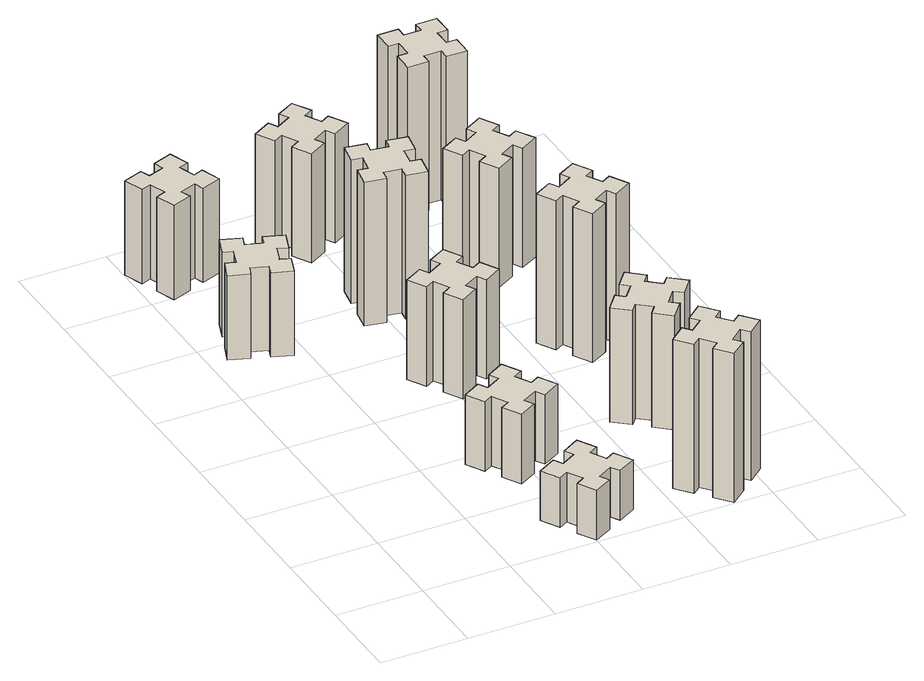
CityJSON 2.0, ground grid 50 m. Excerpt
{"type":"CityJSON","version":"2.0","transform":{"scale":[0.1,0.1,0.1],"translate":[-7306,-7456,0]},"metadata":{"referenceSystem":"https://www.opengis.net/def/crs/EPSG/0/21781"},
"CityObjects":{
"building1":{"type":"Building","attributes":{"class":"1000","function":"1000","usage":"1000","yearOfConstruction":2016,"roofType":"1000","measuredHeight":51,"storeysAboveGround":30,"storeysBelowGround":0},"geometry":[{"type":"Solid","lod":"1","boundaries":[[[[0,1,2,3,4,5,6,7,8,9,10,11,12,13,14,15,16,17,18,19]],[[17,16,20,21]],[[16,15,22,20]],[[15,14,23,22]],[[14,13,24,23]],[[13,12,25,24]],[[12,11,26,25]],[[11,10,27,26]],[[10,9,28,27]],[[9,8,29,28]],[[8,7,30,29]],[[7,6,31,30]],[[6,5,32,31]],[[5,4,33,32]],[[4,3,34,33]],[[3,2,35,34]],[[2,1,36,35]],[[1,0,37,36]],[[0,19,38,37]],[[19,18,39,38]],[[18,17,21,39]],[[24,25,26,27,28,29,30,31,32,33,34,35,36,37,38,39,21,20,22,23]]]]}]},
"building2":{"type":"Building","attributes":{"class":"1000","function":"1000","usage":"1000","yearOfConstruction":2016,"roofType":"1000","measuredHeight":30,"storeysAboveGround":30,"storeysBelowGround":0},"geometry":[{"type":"Solid","lod":"1","boundaries":[[[[40,41,42,43,44,45,46,47,48,49,50,51,52,53,54,55,56,57,58,59]],[[57,56,60,61]],[[56,55,62,60]],[[55,54,63,62]],[[54,53,64,63]],[[53,52,65,64]],[[52,51,66,65]],[[51,50,67,66]],[[50,49,68,67]],[[49,48,69,68]],[[48,47,70,69]],[[47,46,71,70]],[[46,45,72,71]],[[45,44,73,72]],[[44,43,74,73]],[[43,42,75,74]],[[42,41,76,75]],[[41,40,77,76]],[[40,59,78,77]],[[59,58,79,78]],[[58,57,61,79]],[[64,65,66,67,68,69,70,71,72,73,74,75,76,77,78,79,61,60,62,63]]]]}]},
"building3":{"type":"Building","attributes":{"class":"1000","function":"1000","usage":"1000","yearOfConstruction":2016,"roofType":"1000","measuredHeight":57,"storeysAboveGround":30,"storeysBelowGround":0},"geometry":[{"type":"Solid","lod":"1","boundaries":[[[[80,81,82,83,84,85,86,87,88,89,90,91,92,93,94,95,96,97,98,99]],[[97,96,100,101]],[[96,95,102,100]],[[95,94,103,102]],[[94,93,104,103]],[[93,92,105,104]],[[92,91,106,105]],[[91,90,107,106]],[[90,89,108,107]],[[89,88,109,108]],[[88,87,110,109]],[[87,86,111,110]],[[86,85,112,111]],[[85,84,113,112]],[[84,83,114,113]],[[83,82,115,114]],[[82,81,116,115]],[[81,80,117,116]],[[80,99,118,117]],[[99,98,119,118]],[[98,97,101,119]],[[104,105,106,107,108,109,110,111,112,113,114,115,116,117,118,119,101,100,102,103]]]]}]},
"building4":{"type":"Building","attributes":{"class":"1000","function":"1000","usage":"1000","yearOfConstruction":2016,"roofType":"1000","measuredHeight":42,"storeysAboveGround":30,"storeysBelowGround":0},"geometry":[{"type":"Solid","lod":"1","boundaries":[[[[120,121,122,123,124,125,126,127,128,129,130,131,132,133,134,135,136,137,138,139]],[[137,136,140,141]],[[136,135,142,140]],[[135,134,143,142]],[[134,133,144,143]],[[133,132,145,144]],[[132,131,146,145]],[[131,130,147,146]],[[130,129,148,147]],[[129,128,149,148]],[[128,127,150,149]],[[127,126,151,150]],[[126,125,152,151]],[[125,124,153,152]],[[124,123,154,153]],[[123,122,155,154]],[[122,121,156,155]],[[121,120,157,156]],[[120,139,158,157]],[[139,138,159,158]],[[138,137,141,159]],[[144,145,146,147,148,149,150,151,152,153,154,155,156,157,158,159,141,140,142,143]]]]}]},
"building5":{"type":"Building","attributes":{"class":"1000","function":"1000","usage":"1000","yearOfConstruction":2016,"roofType":"1000","measuredHeight":60,"storeysAboveGround":30,"storeysBelowGround":0},"geometry":[{"type":"Solid","lod":"1","boundaries":[[[[160,161,162,163,164,165,166,167,168,169,170,171,172,173,174,175,176,177,178,179]],[[177,176,180,181]],[[176,175,182,180]],[[175,174,183,182]],[[174,173,184,183]],[[173,172,185,184]],[[172,171,186,185]],[[171,170,187,186]],[[170,169,188,187]],[[169,168,189,188]],[[168,167,190,189]],[[167,166,191,190]],[[166,165,192,191]],[[165,164,193,192]],[[164,163,194,193]],[[163,162,195,194]],[[162,161,196,195]],[[161,160,197,196]],[[160,179,198,197]],[[179,178,199,198]],[[178,177,181,199]],[[184,185,186,187,188,189,190,191,192,193,194,195,196,197,198,199,181,180,182,183]]]]}]},
"building6":{"type":"Building","attributes":{"class":"1000","function":"1000","usage":"1000","yearOfConstruction":2016,"roofType":"1000","measuredHeight":87,"storeysAboveGround":30,"storeysBelowGround":0},"geometry":[{"type":"Solid","lod":"1","boundaries":[[[[200,201,202,203,204,205,206,207,208,209,210,211,212,213,214,215,216,217,218,219]],[[217,216,220,221]],[[216,215,222,220]],[[215,214,223,222]],[[214,213,224,223]],[[213,212,225,224]],[[212,211,226,225]],[[211,210,227,226]],[[210,209,228,227]],[[209,208,229,228]],[[208,207,230,229]],[[207,206,231,230]],[[206,205,232,231]],[[205,204,233,232]],[[204,203,234,233]],[[203,202,235,234]],[[202,201,236,235]],[[201,200,237,236]],[[200,219,238,237]],[[219,218,239,238]],[[218,217,221,239]],[[224,225,226,227,228,229,230,231,232,233,234,235,236,237,238,239,221,220,222,223]]]]}]},
"building7":{"type":"Building","attributes":{"class":"1000","function":"1000","usage":"1000","yearOfConstruction":2016,"roofType":"1000","measuredHeight":90,"storeysAboveGround":30,"storeysBelowGround":0},"geometry":[{"type":"Solid","lod":"1","boundaries":[[[[240,241,242,243,244,245,246,247,248,249,250,251,252,253,254,255,256,257,258,259]],[[257,256,260,261]],[[256,255,262,260]],[[255,254,263,262]],[[254,253,264,263]],[[253,252,265,264]],[[252,251,266,265]],[[251,250,267,266]],[[250,249,268,267]],[[249,248,269,268]],[[248,247,270,269]],[[247,246,271,270]],[[246,245,272,271]],[[245,244,273,272]],[[244,243,274,273]],[[243,242,275,274]],[[242,241,276,275]],[[241,240,277,276]],[[240,259,278,277]],[[259,258,279,278]],[[258,257,261,279]],[[264,265,266,267,268,269,270,271,272,273,274,275,276,277,278,279,261,260,262,263]]]]}]},
"building8":{"type":"Building","attributes":{"class":"1000","function":"1000","usage":"1000","yearOfConstruction":2016,"roofType":"1000","measuredHeight":66,"storeysAboveGround":30,"storeysBelowGround":0},"geometry":[{"type":"Solid","lod":"1","boundaries":[[[[280,281,282,283,284,285,286,287,288,289,290,291,292,293,294,295,296,297,298,299]],[[297,296,300,301]],[[296,295,302,300]],[[295,294,303,302]],[[294,293,304,303]],[[293,292,305,304]],[[292,291,306,305]],[[291,290,307,306]],[[290,289,308,307]],[[289,288,309,308]],[[288,287,310,309]],[[287,286,311,310]],[[286,285,312,311]],[[285,284,313,312]],[[284,283,314,313]],[[283,282,315,314]],[[282,281,316,315]],[[281,280,317,316]],[[280,299,318,317]],[[299,298,319,318]],[[298,297,301,319]],[[304,305,306,307,308,309,310,311,312,313,314,315,316,317,318,319,301,300,302,303]]]]}]},
"building9":{"type":"Building","attributes":{"class":"1000","function":"1000","usage":"1000","yearOfConstruction":2016,"roofType":"1000","measuredHeight":69,"storeysAboveGround":30,"storeysBelowGround":0},"geometry":[{"type":"Solid","lod":"1","boundaries":[[[[320,321,322,323,324,325,326,327,328,329,330,331,332,333,334,335,336,337,338,339]],[[337,336,340,341]],[[336,335,342,340]],[[335,334,343,342]],[[334,333,344,343]],[[333,332,345,344]],[[332,331,346,345]],[[331,330,347,346]],[[330,329,348,347]],[[329,328,349,348]],[[328,327,350,349]],[[327,326,351,350]],[[326,325,352,351]],[[325,324,353,352]],[[324,323,354,353]],[[323,322,355,354]],[[322,321,356,355]],[[321,320,357,356]],[[320,339,358,357]],[[339,338,359,358]],[[338,337,341,359]],[[344,345,346,347,348,349,350,351,352,353,354,355,356,357,358,359,341,340,342,343]]]]}]},
"building10":{"type":"Building","attributes":{"class":"1000","function":"1000","usage":"1000","yearOfConstruction":2016,"roofType":"1000","measuredHeight":90,"storeysAboveGround":30,"storeysBelowGround":0},"geometry":[{"type":"Solid","lod":"1","boundaries":[[[[360,361,362,363,364,365,366,367,368,369,370,371,372,373,374,375,376,377,378,379]],[[377,376,380,381]],[[376,375,382,380]],[[375,374,383,382]],[[374,373,384,383]],[[373,372,385,384]],[[372,371,386,385]],[[371,370,387,386]],[[370,369,388,387]],[[369,368,389,388]],[[368,367,390,389]],[[367,366,391,390]],[[366,365,392,391]],[[365,364,393,392]],[[364,363,394,393]],[[363,362,395,394]],[[362,361,396,395]],[[361,360,397,396]],[[360,379,398,397]],[[379,378,399,398]],[[378,377,381,399]],[[384,385,386,387,388,389,390,391,392,393,394,395,396,397,398,399,381,380,382,383]]]]}]},
"building11":{"type":"Building","attributes":{"class":"1000","function":"1000","usage":"1000","yearOfConstruction":2016,"roofType":"1000","measuredHeight":72,"storeysAboveGround":30,"storeysBelowGround":0},"geometry":[{"type":"Solid","lod":"1","boundaries":[[[[400,401,402,403,404,405,406,407,408,409,410,411,412,413,414,415,416,417,418,419]],[[417,416,420,421]],[[416,415,422,420]],[[415,414,423,422]],[[414,413,424,423]],[[413,412,425,424]],[[412,411,426,425]],[[411,410,427,426]],[[410,409,428,427]],[[409,408,429,428]],[[408,407,430,429]],[[407,406,431,430]],[[406,405,432,431]],[[405,404,433,432]],[[404,403,434,433]],[[403,402,435,434]],[[402,401,436,435]],[[401,400,437,436]],[[400,419,438,437]],[[419,418,439,438]],[[418,417,421,439]],[[424,425,426,427,428,429,430,431,432,433,434,435,436,437,438,439,421,420,422,423]]]]}]},
"building12":{"type":"Building","attributes":{"class":"1000","function":"1000","usage":"1000","yearOfConstruction":2016,"roofType":"1000","measuredHeight":90,"storeysAboveGround":30,"storeysBelowGround":0},"geometry":[{"type":"Solid","lod":"1","boundaries":[[[[440,441,442,443,444,445,446,447,448,449,450,451,452,453,454,455,456,457,458,459]],[[457,456,460,461]],[[456,455,462,460]],[[455,454,463,462]],[[454,453,464,463]],[[453,452,465,464]],[[452,451,466,465]],[[451,450,467,466]],[[450,449,468,467]],[[449,448,469,468]],[[448,447,470,469]],[[447,446,471,470]],[[446,445,472,471]],[[445,444,473,472]],[[444,443,474,473]],[[443,442,475,474]],[[442,441,476,475]],[[441,440,477,476]],[[440,459,478,477]],[[459,458,479,478]],[[458,457,461,479]],[[464,465,466,467,468,469,470,471,472,473,474,475,476,477,478,479,461,460,462,463]]]]}]}
},
"vertices":[
[410,2552,0],[316,2586,0],[337,2642,0],[224,2683,0],[183,2570,0],[239,2550,0],[205,2456,0],[149,2477,0],[107,2364,0],[220,2323,0],[241,2379,0],[335,2345,0],[314,2289,0],[427,2247,0],[468,2360,0],[412,2381,0],[446,2475,0],[502,2454,0],[543,2567,0],[430,2608,0],[446,2475,510],[502,2454,510],[412,2381,510],[468,2360,510],[427,2247,510],[314,2289,510],[335,2345,510],[241,2379,510],[220,2323,510],[107,2364,510],[149,2477,510],[205,2456,510],[239,2550,510],[183,2570,510],[224,2683,510],[337,2642,510],[316,2586,510],[410,2552,510],[430,2608,510],[543,2567,510],
[945,234,0],[995,147,0],[943,117,0],[1003,13,0],[1107,73,0],[1077,125,0],[1164,175,0],[1194,123,0],[1298,183,0],[1238,287,0],[1186,257,0],[1136,344,0],[1188,374,0],[1128,478,0],[1024,418,0],[1054,366,0],[967,316,0],[937,368,0],[833,308,0],[893,204,0],[967,316,300],[937,368,300],[1054,366,300],[1024,418,300],[1128,478,300],[1188,374,300],[1136,344,300],[1186,257,300],[1238,287,300],[1298,183,300],[1194,123,300],[1164,175,300],[1077,125,300],[1107,73,300],[1003,13,300],[943,117,300],[995,147,300],[945,234,300],[893,204,300],[833,308,300],
[216,3085,0],[310,3119,0],[330,3063,0],[443,3104,0],[402,3217,0],[346,3196,0],[312,3290,0],[368,3310,0],[327,3423,0],[214,3382,0],[235,3326,0],[141,3292,0],[120,3348,0],[7,3307,0],[49,3194,0],[105,3215,0],[139,3121,0],[83,3100,0],[124,2987,0],[237,3029,0],[139,3121,570],[83,3100,570],[105,3215,570],[49,3194,570],[7,3307,570],[120,3348,570],[141,3292,570],[235,3326,570],[214,3382,570],[327,3423,570],[368,3310,570],[312,3290,570],[346,3196,570],[402,3217,570],[443,3104,570],[330,3063,570],[310,3119,570],[216,3085,570],[237,3029,570],[124,2987,570],
[1086,897,0],[1036,984,0],[1088,1014,0],[1028,1118,0],[924,1058,0],[954,1006,0],[867,956,0],[837,1008,0],[733,948,0],[793,844,0],[845,874,0],[895,787,0],[843,757,0],[903,653,0],[1007,713,0],[977,765,0],[1064,815,0],[1094,763,0],[1198,823,0],[1138,927,0],[1064,815,420],[1094,763,420],[977,765,420],[1007,713,420],[903,653,420],[843,757,420],[895,787,420],[845,874,420],[793,844,420],[733,948,420],[837,1008,420],[867,956,420],[954,1006,420],[924,1058,420],[1028,1118,420],[1088,1014,420],[1036,984,420],[1086,897,420],[1138,927,420],[1198,823,420],
[1186,1737,0],[1136,1824,0],[1188,1854,0],[1128,1958,0],[1024,1898,0],[1054,1846,0],[967,1796,0],[937,1848,0],[833,1788,0],[893,1684,0],[945,1714,0],[995,1627,0],[943,1597,0],[1003,1493,0],[1107,1553,0],[1077,1605,0],[1164,1655,0],[1194,1603,0],[1298,1663,0],[1238,1767,0],[1164,1655,600],[1194,1603,600],[1077,1605,600],[1107,1553,600],[1003,1493,600],[943,1597,600],[995,1627,600],[945,1714,600],[893,1684,600],[833,1788,600],[937,1848,600],[967,1796,600],[1054,1846,600],[1024,1898,600],[1128,1958,600],[1188,1854,600],[1136,1824,600],[1186,1737,600],[1238,1767,600],[1298,1663,600],
[997,2366,0],[1095,2348,0],[1085,2289,0],[1203,2268,0],[1224,2387,0],[1165,2397,0],[1182,2495,0],[1241,2485,0],[1262,2603,0],[1144,2624,0],[1134,2565,0],[1035,2582,0],[1046,2641,0],[927,2662,0],[907,2544,0],[966,2534,0],[948,2435,0],[889,2446,0],[868,2327,0],[987,2307,0],[948,2435,870],[889,2446,870],[966,2534,870],[907,2544,870],[927,2662,870],[1046,2641,870],[1035,2582,870],[1134,2565,870],[1144,2624,870],[1262,2603,870],[1241,2485,870],[1182,2495,870],[1165,2397,870],[1224,2387,870],[1203,2268,870],[1085,2289,870],[1095,2348,870],[997,2366,870],[987,2307,870],[868,2327,870],
[1838,129,0],[1914,193,0],[1953,147,0],[2045,224,0],[1968,316,0],[1922,278,0],[1857,354,0],[1903,393,0],[1826,485,0],[1734,408,0],[1773,362,0],[1696,297,0],[1658,343,0],[1566,266,0],[1643,174,0],[1689,213,0],[1753,136,0],[1707,98,0],[1784,6,0],[1876,83,0],[1753,136,900],[1707,98,900],[1689,213,900],[1643,174,900],[1566,266,900],[1658,343,900],[1696,297,900],[1773,362,900],[1734,408,900],[1826,485,900],[1903,393,900],[1857,354,900],[1922,278,900],[1968,316,900],[2045,224,900],[1953,147,900],[1914,193,900],[1838,129,900],[1876,83,900],[1784,6,900],
[1086,3217,0],[1036,3304,0],[1088,3334,0],[1028,3438,0],[924,3378,0],[954,3326,0],[867,3276,0],[837,3328,0],[733,3268,0],[793,3164,0],[845,3194,0],[895,3107,0],[843,3077,0],[903,2973,0],[1007,3033,0],[977,3085,0],[1064,3135,0],[1094,3083,0],[1198,3143,0],[1138,3247,0],[1064,3135,660],[1094,3083,660],[977,3085,660],[1007,3033,660],[903,2973,660],[843,3077,660],[895,3107,660],[845,3194,660],[793,3164,660],[733,3268,660],[837,3328,660],[867,3276,660],[954,3326,660],[924,3378,660],[1028,3438,660],[1088,3334,660],[1036,3304,660],[1086,3217,660],[1138,3247,660],[1198,3143,660],
[1857,876,0],[1922,953,0],[1968,914,0],[2045,1006,0],[1953,1083,0],[1914,1037,0],[1838,1102,0],[1876,1148,0],[1784,1225,0],[1707,1133,0],[1753,1094,0],[1689,1018,0],[1643,1056,0],[1566,964,0],[1658,887,0],[1696,933,0],[1773,869,0],[1734,823,0],[1826,746,0],[1903,838,0],[1773,869,690],[1734,823,690],[1696,933,690],[1658,887,690],[1566,964,690],[1643,1056,690],[1689,1018,690],[1753,1094,690],[1707,1133,690],[1784,1225,690],[1876,1148,690],[1838,1102,690],[1914,1037,690],[1953,1083,690],[2045,1006,690],[1968,914,690],[1922,953,690],[1857,876,690],[1903,838,690],[1826,746,690],
[1926,1737,0],[1876,1824,0],[1928,1854,0],[1868,1958,0],[1764,1898,0],[1794,1846,0],[1707,1796,0],[1677,1848,0],[1573,1788,0],[1633,1684,0],[1685,1714,0],[1735,1627,0],[1683,1597,0],[1743,1493,0],[1847,1553,0],[1817,1605,0],[1904,1655,0],[1934,1603,0],[2038,1663,0],[1978,1767,0],[1904,1655,900],[1934,1603,900],[1817,1605,900],[1847,1553,900],[1743,1493,900],[1683,1597,900],[1735,1627,900],[1685,1714,900],[1633,1684,900],[1573,1788,900],[1677,1848,900],[1707,1796,900],[1794,1846,900],[1764,1898,900],[1868,1958,900],[1928,1854,900],[1876,1824,900],[1926,1737,900],[1978,1767,900],[2038,1663,900],
[1826,2577,0],[1776,2664,0],[1828,2694,0],[1768,2798,0],[1664,2738,0],[1694,2686,0],[1607,2636,0],[1577,2688,0],[1473,2628,0],[1533,2524,0],[1585,2554,0],[1635,2467,0],[1583,2437,0],[1643,2333,0],[1747,2393,0],[1717,2445,0],[1804,2495,0],[1834,2443,0],[1938,2503,0],[1878,2607,0],[1804,2495,720],[1834,2443,720],[1717,2445,720],[1747,2393,720],[1643,2333,720],[1583,2437,720],[1635,2467,720],[1585,2554,720],[1533,2524,720],[1473,2628,720],[1577,2688,720],[1607,2636,720],[1694,2686,720],[1664,2738,720],[1768,2798,720],[1828,2694,720],[1776,2664,720],[1826,2577,720],[1878,2607,720],[1938,2503,720],
[1655,3195,0],[1755,3195,0],[1755,3135,0],[1875,3135,0],[1875,3255,0],[1815,3255,0],[1815,3355,0],[1875,3355,0],[1875,3475,0],[1755,3475,0],[1755,3415,0],[1655,3415,0],[1655,3475,0],[1535,3475,0],[1535,3355,0],[1595,3355,0],[1595,3255,0],[1535,3255,0],[1535,3135,0],[1655,3135,0],[1595,3255,900],[1535,3255,900],[1595,3355,900],[1535,3355,900],[1535,3475,900],[1655,3475,900],[1655,3415,900],[1755,3415,900],[1755,3475,900],[1875,3475,900],[1875,3355,900],[1815,3355,900],[1815,3255,900],[1875,3255,900],[1875,3135,900],[1755,3135,900],[1755,3195,900],[1655,3195,900],[1655,3135,900],[1535,3135,900]
]}
